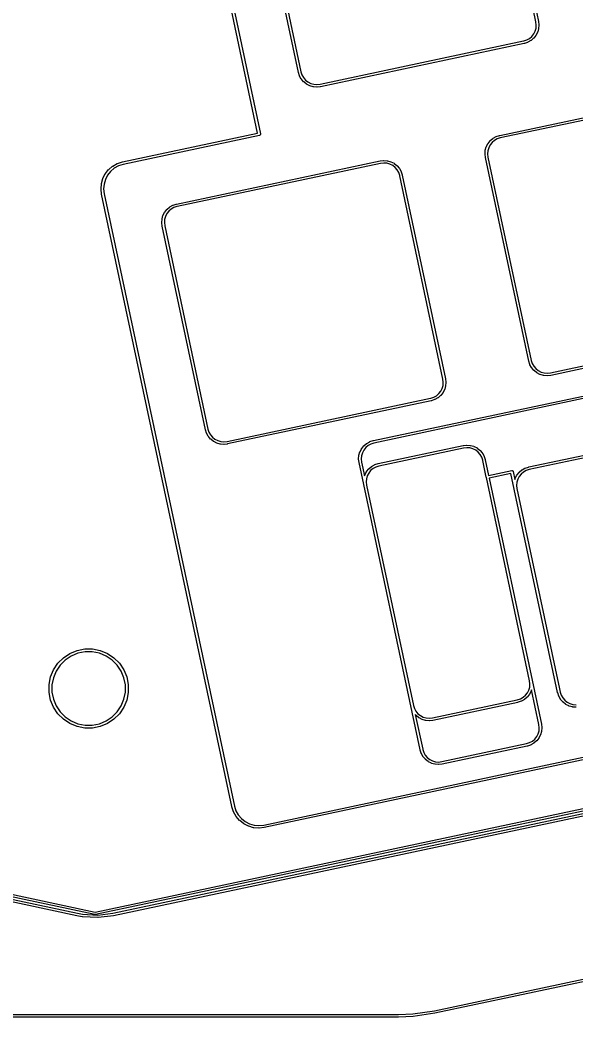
# Model space of a CAD drawing. Extents: x 18 to 369, y 6 to 139.
# Drawn here: x 189.1 to 221.2, y 5.6 to 63.1 of the extents above; entities that cross this region are included whole.
import ezdxf

# ---------------------------------------------------------------- set-up
doc = ezdxf.new("R2010")
doc.units = 0
doc.layers.add('BLACK', color=7, linetype='CONTINUOUS')

msp = doc.modelspace()

# ---------------------------------------------------------------- linework, layer by layer
at = {"layer": 'BLACK', "linetype": 'CONTINUOUS'}
for p, q in [((216.525, 74.8057), (219.021, 63.0607)), ((199.242, 74.2107), (202.99, 56.5781)), ((218.873, 63.0367), (216.379, 74.7706)), ((202.829, 56.6167), (199.11, 74.1097)), ((205.18, 60.1187), (202.684, 71.8637)), ((202.832, 71.8877), (205.326, 60.1536)), ((218.893, 62.8537), (218.873, 63.0367)), ((218.878, 62.6739), (218.893, 62.8537)), ((219.021, 63.0607), (219.021, 63.0571)), ((219.021, 63.0571), (219.021, 63.057)), ((219.021, 63.057), (219.043, 62.8631)), ((219.043, 62.8485), (219.027, 62.654)), ((219.043, 62.8631), (219.043, 62.8621)), ((219.043, 62.8621), (219.043, 62.8553)), ((219.043, 62.8553), (219.043, 62.8485)), ((218.496, 62.0815), (218.634, 62.1985)), ((218.634, 62.1985), (218.746, 62.3399)), ((218.746, 62.3399), (218.828, 62.5004)), ((218.868, 62.2525), (218.747, 62.0995)), ((218.828, 62.5004), (218.878, 62.6739)), ((218.872, 62.2582), (218.868, 62.2525)), ((218.876, 62.2639), (218.872, 62.2582)), ((218.965, 62.4384), (218.876, 62.2648)), ((218.876, 62.2648), (218.876, 62.2639)), ((218.968, 62.4447), (218.965, 62.4384)), ((218.97, 62.451), (218.968, 62.4447)), ((218.971, 62.452), (218.97, 62.451)), ((219.024, 62.6396), (218.971, 62.452)), ((219.026, 62.6463), (219.024, 62.6396)), ((219.027, 62.6529), (219.026, 62.6463)), ((219.027, 62.654), (219.027, 62.6529)), ((206.427, 59.4418), (218.161, 61.936)), ((218.196, 61.79), (206.451, 59.2936)), ((218.161, 61.936), (218.164, 61.9366)), ((218.164, 61.9366), (218.339, 61.9935)), ((218.199, 61.7908), (218.196, 61.7901)), ((218.196, 61.7901), (218.196, 61.79)), ((218.202, 61.7918), (218.199, 61.7908)), ((218.206, 61.7925), (218.202, 61.7918)), ((218.207, 61.7928), (218.206, 61.7925)), ((218.392, 61.8531), (218.207, 61.7928)), ((218.339, 61.9935), (218.496, 62.0815)), ((218.399, 61.8558), (218.392, 61.8531)), ((218.405, 61.8584), (218.399, 61.8558)), ((218.406, 61.8589), (218.405, 61.8584)), ((218.576, 61.9542), (218.406, 61.859)), ((218.406, 61.859), (218.406, 61.859)), ((218.406, 61.859), (218.406, 61.8589)), ((218.582, 61.9581), (218.576, 61.9542)), ((218.587, 61.9618), (218.582, 61.9581)), ((218.588, 61.9625), (218.587, 61.9618)), ((218.737, 62.089), (218.588, 61.9625)), ((218.588, 61.9625), (218.588, 61.9625)), ((218.588, 61.9625), (218.588, 61.9625)), ((218.741, 62.0939), (218.737, 62.089)), ((218.746, 62.0987), (218.741, 62.0939)), ((218.747, 62.0995), (218.746, 62.0987)), ((205.18, 60.1186), (205.18, 60.1187)), ((205.181, 60.1153), (205.18, 60.1186)), ((205.182, 60.1121), (205.181, 60.1153)), ((205.183, 60.1089), (205.182, 60.1121)), ((205.183, 60.1079), (205.183, 60.1089)), ((205.243, 59.9223), (205.183, 60.1079)), ((205.246, 59.9161), (205.243, 59.9223)), ((205.249, 59.9098), (205.246, 59.9161)), ((205.249, 59.9089), (205.249, 59.9098)), ((205.344, 59.7385), (205.249, 59.9089)), ((205.249, 59.9089), (205.249, 59.9089)), ((205.249, 59.9089), (205.249, 59.9089)), ((205.326, 60.1536), (205.327, 60.1507)), ((205.327, 60.1507), (205.384, 59.9757)), ((205.384, 59.9757), (205.472, 59.8181)), ((205.348, 59.733), (205.344, 59.7385)), ((205.352, 59.7273), (205.348, 59.733)), ((205.353, 59.7265), (205.352, 59.7273)), ((205.479, 59.5779), (205.353, 59.7265)), ((205.353, 59.7265), (205.353, 59.7265)), ((205.353, 59.7265), (205.353, 59.7265)), ((205.472, 59.8181), (205.589, 59.6807)), ((205.484, 59.5732), (205.479, 59.5779)), ((205.489, 59.5684), (205.484, 59.5732)), ((205.49, 59.5677), (205.489, 59.5684)), ((205.643, 59.4465), (205.49, 59.5677)), ((205.589, 59.6807), (205.73, 59.5686)), ((205.648, 59.4428), (205.643, 59.4465)), ((205.654, 59.4391), (205.648, 59.4428)), ((205.655, 59.4386), (205.654, 59.4391)), ((205.829, 59.3494), (205.655, 59.4386)), ((205.655, 59.4386), (205.655, 59.4386)), ((205.655, 59.4386), (205.655, 59.4386)), ((205.73, 59.5686), (205.891, 59.4861)), ((205.835, 59.3469), (205.829, 59.3494)), ((205.841, 59.3443), (205.835, 59.3469)), ((205.842, 59.344), (205.841, 59.3443)), ((206.03, 59.2902), (205.842, 59.344)), ((205.891, 59.4861), (206.064, 59.4364)), ((206.036, 59.289), (206.03, 59.2902)), ((206.043, 59.2876), (206.036, 59.289)), ((206.044, 59.2875), (206.043, 59.2876)), ((206.239, 59.2712), (206.044, 59.2875)), ((206.064, 59.4364), (206.244, 59.4213)), ((206.246, 59.2713), (206.239, 59.2712)), ((206.244, 59.4213), (206.427, 59.4418)), ((206.252, 59.2713), (206.246, 59.2713)), ((206.253, 59.2714), (206.252, 59.2713)), ((206.44, 59.2923), (206.253, 59.2714)), ((206.451, 59.2936), (206.44, 59.2923)), ((206.44, 59.2923), (206.44, 59.2923)), ((216.786, 56.4858), (228.528, 58.9815)), ((228.552, 58.8333), (216.818, 56.3392)), ((195.046, 54.9625), (202.829, 56.6167)), ((202.93, 56.4848), (195.081, 54.8165)), ((202.933, 56.4852), (202.93, 56.4848)), ((202.937, 56.4864), (202.933, 56.4852)), ((202.947, 56.4897), (202.937, 56.4864)), ((202.937, 56.4864), (202.937, 56.4864)), ((202.96, 56.4968), (202.947, 56.4897)), ((202.971, 56.5064), (202.96, 56.4968)), ((202.981, 56.5179), (202.971, 56.5064)), ((202.988, 56.531), (202.981, 56.5179)), ((202.992, 56.5452), (202.988, 56.531)), ((202.99, 56.5781), (202.991, 56.5746)), ((202.991, 56.5746), (202.992, 56.571)), ((202.992, 56.571), (202.992, 56.571)), ((202.992, 56.571), (202.993, 56.5599)), ((202.993, 56.5599), (202.992, 56.5452)), ((202.993, 56.5599), (202.993, 56.5599)), ((216.402, 56.321), (216.573, 56.4162)), ((216.573, 56.4162), (216.574, 56.4167)), ((216.573, 56.4162), (216.573, 56.4162)), ((216.573, 56.4162), (216.573, 56.4162)), ((216.574, 56.4167), (216.58, 56.4193)), ((216.58, 56.4193), (216.586, 56.422)), ((216.586, 56.422), (216.772, 56.4823)), ((216.772, 56.4823), (216.773, 56.4827)), ((216.773, 56.4827), (216.776, 56.4833)), ((216.776, 56.4833), (216.779, 56.4843)), ((216.779, 56.4843), (216.783, 56.485)), ((216.783, 56.4851), (216.786, 56.4858)), ((216.783, 56.485), (216.783, 56.4851)), ((216.786, 56.4858), (216.786, 56.4858)), ((216.786, 56.4858), (216.786, 56.4858)), ((215.954, 55.6355), (216.008, 55.8231)), ((216.008, 55.8241), (216.011, 55.8304)), ((216.008, 55.8231), (216.008, 55.8241)), ((216.008, 55.8231), (216.008, 55.8231)), ((216.008, 55.8231), (216.008, 55.8231)), ((216.011, 55.8304), (216.013, 55.8367)), ((216.013, 55.8367), (216.103, 56.0103)), ((216.103, 56.0113), (216.107, 56.0169)), ((216.103, 56.0103), (216.103, 56.0113)), ((216.103, 56.0103), (216.103, 56.0103)), ((216.103, 56.0103), (216.103, 56.0103)), ((216.107, 56.0169), (216.11, 56.0226)), ((216.11, 56.0226), (216.232, 56.1756)), ((216.233, 55.9352), (216.15, 55.7747)), ((216.232, 56.1764), (216.237, 56.1812)), ((216.232, 56.1756), (216.232, 56.1764)), ((216.345, 56.0766), (216.233, 55.9352)), ((216.237, 56.1812), (216.242, 56.1861)), ((216.242, 56.1861), (216.39, 56.3126)), ((216.482, 56.1936), (216.345, 56.0766)), ((216.39, 56.3126), (216.391, 56.3133)), ((216.39, 56.3126), (216.39, 56.3126)), ((216.39, 56.3126), (216.39, 56.3126)), ((216.391, 56.3133), (216.397, 56.3171)), ((216.397, 56.3171), (216.402, 56.321)), ((216.64, 56.2816), (216.482, 56.1936)), ((216.815, 56.3385), (216.64, 56.2816)), ((216.818, 56.3392), (216.815, 56.3385)), ((216.818, 56.3392), (216.818, 56.3392)), ((215.935, 55.4266), (215.951, 55.6211)), ((215.935, 55.4198), (215.935, 55.4266)), ((215.935, 55.4131), (215.935, 55.4198)), ((215.935, 55.412), (215.935, 55.4131)), ((215.957, 55.2181), (215.935, 55.412)), ((215.951, 55.6211), (215.952, 55.6222)), ((215.952, 55.6222), (215.953, 55.6288)), ((215.953, 55.6288), (215.954, 55.6355)), ((216.1, 55.6012), (216.085, 55.4214)), ((216.085, 55.4214), (216.106, 55.2384)), ((216.15, 55.7747), (216.1, 55.6012)), ((216.106, 55.2384), (218.6, 43.5045)), ((194.249, 54.5217), (194.472, 54.7115)), ((194.472, 54.7115), (194.473, 54.7121)), ((194.472, 54.7115), (194.472, 54.7115)), ((194.472, 54.7115), (194.472, 54.7115)), ((194.473, 54.7121), (194.479, 54.7159)), ((194.479, 54.7159), (194.484, 54.7198)), ((194.484, 54.7198), (194.74, 54.8626)), ((194.807, 54.7281), (194.564, 54.5925)), ((194.74, 54.8626), (194.741, 54.8632)), ((194.741, 54.8632), (194.747, 54.8658)), ((194.747, 54.8658), (194.753, 54.8685)), ((194.753, 54.8685), (195.032, 54.959)), ((195.074, 54.8151), (194.807, 54.7281)), ((195.032, 54.959), (195.033, 54.9593)), ((195.033, 54.9593), (195.036, 54.9599)), ((195.036, 54.9599), (195.039, 54.961)), ((195.039, 54.961), (195.046, 54.9624)), ((195.046, 54.9624), (195.046, 54.9625)), ((195.081, 54.8165), (195.074, 54.8151)), ((198.149, 52.5244), (209.894, 55.0208)), ((209.918, 54.8726), (198.184, 52.3785)), ((209.894, 55.0208), (209.9, 55.0216)), ((209.9, 55.0216), (210.092, 55.043)), ((210.101, 54.8931), (209.918, 54.8726)), ((210.092, 55.043), (210.093, 55.0431)), ((210.093, 55.0431), (210.099, 55.0431)), ((210.099, 55.0431), (210.106, 55.0432)), ((210.281, 54.878), (210.101, 54.8931)), ((210.106, 55.0432), (210.301, 55.0269)), ((210.454, 54.8283), (210.281, 54.878)), ((210.301, 55.0269), (210.302, 55.0268)), ((210.302, 55.0268), (210.308, 55.0254)), ((210.308, 55.0254), (210.315, 55.0242)), ((210.315, 55.0242), (210.503, 54.9704)), ((210.615, 54.7458), (210.454, 54.8283)), ((210.503, 54.9704), (210.503, 54.9704)), ((210.503, 54.9704), (210.504, 54.9701)), ((210.504, 54.9701), (210.51, 54.9675)), ((210.51, 54.9675), (210.516, 54.965)), ((210.516, 54.965), (210.69, 54.8758)), ((210.756, 54.6337), (210.615, 54.7458)), ((210.69, 54.8758), (210.69, 54.8758)), ((210.69, 54.8758), (210.69, 54.8758)), ((210.69, 54.8758), (210.691, 54.8753)), ((210.691, 54.8753), (210.696, 54.8716)), ((210.696, 54.8716), (210.702, 54.8679)), ((210.702, 54.8679), (210.855, 54.7467)), ((210.855, 54.7467), (210.855, 54.7467)), ((210.855, 54.7467), (210.855, 54.7467)), ((210.855, 54.7467), (210.856, 54.746)), ((210.856, 54.746), (210.861, 54.7412)), ((210.861, 54.7412), (210.866, 54.7365)), ((210.866, 54.7365), (210.992, 54.5879)), ((215.957, 55.218), (215.957, 55.2181)), ((215.958, 55.2144), (215.957, 55.218)), ((218.454, 43.4695), (215.958, 55.2144)), ((193.915, 54.0091), (194.049, 54.2695)), ((194.049, 54.2695), (194.05, 54.2704)), ((194.05, 54.2704), (194.054, 54.2761)), ((194.179, 54.1944), (194.052, 53.9471)), ((194.054, 54.2761), (194.057, 54.2818)), ((194.057, 54.2818), (194.239, 54.5112)), ((194.352, 54.4123), (194.179, 54.1944)), ((194.239, 54.5112), (194.24, 54.512)), ((194.24, 54.512), (194.245, 54.5169)), ((194.245, 54.5169), (194.249, 54.5217)), ((194.564, 54.5925), (194.352, 54.4123)), ((210.873, 54.4963), (210.756, 54.6337)), ((210.961, 54.3387), (210.873, 54.4963)), ((211.018, 54.1637), (210.961, 54.3387)), ((210.992, 54.5879), (210.992, 54.5879)), ((210.992, 54.5879), (210.992, 54.5879)), ((210.992, 54.5879), (210.993, 54.5871)), ((210.993, 54.5871), (210.997, 54.5815)), ((210.997, 54.5815), (211, 54.5759)), ((211, 54.5759), (211.096, 54.4055)), ((211.019, 54.1606), (211.018, 54.1637)), ((213.513, 42.4267), (211.019, 54.1606)), ((211.096, 54.4055), (211.096, 54.4055)), ((211.096, 54.4055), (211.096, 54.4055)), ((211.096, 54.4055), (211.096, 54.4046)), ((211.096, 54.4046), (211.099, 54.3983)), ((211.099, 54.3983), (211.102, 54.3921)), ((211.102, 54.3921), (211.162, 54.2065)), ((211.162, 54.2065), (211.162, 54.2055)), ((211.162, 54.2055), (211.163, 54.2023)), ((211.163, 54.2023), (211.164, 54.1991)), ((211.164, 54.1991), (211.165, 54.1958)), ((211.165, 54.1958), (211.165, 54.1957)), ((211.165, 54.1957), (213.661, 42.4507)), ((193.802, 53.408), (193.827, 53.6997)), ((193.827, 53.7007), (193.828, 53.7074)), ((193.827, 53.6997), (193.827, 53.7007)), ((193.828, 53.7074), (193.829, 53.7141)), ((193.829, 53.7141), (193.91, 53.9955)), ((193.91, 53.9965), (193.913, 54.0028)), ((193.91, 53.9955), (193.91, 53.9965)), ((193.913, 54.0028), (193.915, 54.0091)), ((193.976, 53.6798), (193.952, 53.4027)), ((194.052, 53.9471), (193.976, 53.6798)), ((193.802, 53.4011), (193.802, 53.408)), ((193.802, 53.3944), (193.802, 53.4011)), ((193.802, 53.3933), (193.802, 53.3944)), ((193.835, 53.1024), (193.802, 53.3933)), ((193.835, 53.1023), (193.835, 53.1024)), ((193.836, 53.0988), (193.835, 53.1023)), ((201.346, 17.7636), (193.836, 53.0988)), ((193.952, 53.4027), (193.984, 53.1228)), ((193.984, 53.1228), (201.492, 17.7986)), ((197.608, 52.2254), (197.757, 52.3519)), ((197.757, 52.3519), (197.758, 52.3526)), ((197.757, 52.3519), (197.757, 52.3519)), ((197.757, 52.3519), (197.757, 52.3519)), ((197.758, 52.3526), (197.763, 52.3563)), ((197.763, 52.3563), (197.769, 52.3602)), ((197.769, 52.3602), (197.939, 52.4554)), ((197.939, 52.4554), (197.94, 52.456)), ((197.94, 52.456), (197.946, 52.4586)), ((197.946, 52.4586), (197.953, 52.4613)), ((197.953, 52.4613), (198.138, 52.5216)), ((198.181, 52.3778), (198.006, 52.3209)), ((198.138, 52.5216), (198.139, 52.5219)), ((198.139, 52.5219), (198.142, 52.5226)), ((198.142, 52.5226), (198.145, 52.5236)), ((198.145, 52.5236), (198.149, 52.5243)), ((198.149, 52.5243), (198.149, 52.5244)), ((198.184, 52.3785), (198.181, 52.3778)), ((198.184, 52.3785), (198.184, 52.3785)), ((197.32, 51.6748), (197.374, 51.8624)), ((197.374, 51.8624), (197.375, 51.8634)), ((197.374, 51.8624), (197.374, 51.8624)), ((197.374, 51.8624), (197.374, 51.8624)), ((197.375, 51.8634), (197.377, 51.8697)), ((197.377, 51.8697), (197.38, 51.876)), ((197.38, 51.876), (197.469, 52.0496)), ((197.516, 51.814), (197.467, 51.6405)), ((197.469, 52.0505), (197.473, 52.0562)), ((197.469, 52.0496), (197.469, 52.0505)), ((197.469, 52.0496), (197.469, 52.0496)), ((197.469, 52.0496), (197.469, 52.0496)), ((197.473, 52.0562), (197.477, 52.0619)), ((197.477, 52.0619), (197.598, 52.2149)), ((197.599, 51.9745), (197.516, 51.814)), ((197.598, 52.2149), (197.599, 52.2157)), ((197.599, 52.2157), (197.603, 52.2205)), ((197.711, 52.1159), (197.599, 51.9745)), ((197.603, 52.2205), (197.608, 52.2254)), ((197.848, 52.2329), (197.711, 52.1159)), ((198.006, 52.3209), (197.848, 52.2329)), ((197.301, 51.4659), (197.318, 51.6604)), ((197.302, 51.4591), (197.301, 51.4659)), ((197.302, 51.4523), (197.302, 51.4591)), ((197.302, 51.4513), (197.302, 51.4523)), ((197.323, 51.2573), (197.302, 51.4513)), ((197.318, 51.6615), (197.319, 51.6681)), ((197.318, 51.6604), (197.318, 51.6615)), ((197.319, 51.6681), (197.32, 51.6748)), ((197.324, 51.2537), (197.323, 51.2573)), ((197.323, 51.2573), (197.323, 51.2573)), ((199.82, 39.5087), (197.324, 51.2537)), ((197.467, 51.6405), (197.452, 51.4607)), ((197.452, 51.4607), (197.472, 51.2777)), ((197.472, 51.2777), (199.966, 39.5436)), ((209.502, 38.8846), (237.751, 44.889)), ((219.701, 42.7925), (231.435, 45.2867)), ((231.47, 45.1408), (219.725, 42.6443)), ((237.775, 44.7408), (209.534, 38.7379)), ((218.454, 43.4693), (218.454, 43.4695)), ((218.455, 43.466), (218.454, 43.4693)), ((218.456, 43.4629), (218.455, 43.466)), ((218.456, 43.4596), (218.456, 43.4629)), ((218.457, 43.4586), (218.456, 43.4596)), ((218.517, 43.273), (218.457, 43.4586)), ((218.52, 43.2668), (218.517, 43.273)), ((218.522, 43.2605), (218.52, 43.2668)), ((218.523, 43.2596), (218.522, 43.2605)), ((218.618, 43.0893), (218.523, 43.2596)), ((218.523, 43.2596), (218.523, 43.2596)), ((218.523, 43.2596), (218.523, 43.2596)), ((218.6, 43.5045), (218.601, 43.5014)), ((218.601, 43.5014), (218.657, 43.3264)), ((218.657, 43.3264), (218.745, 43.1689)), ((218.745, 43.1689), (218.862, 43.0314)), ((218.622, 43.0837), (218.618, 43.0893)), ((218.626, 43.078), (218.622, 43.0837)), ((218.626, 43.0772), (218.626, 43.078)), ((218.753, 42.9286), (218.626, 43.0772)), ((218.626, 43.0772), (218.626, 43.0772)), ((218.626, 43.0772), (218.626, 43.0772)), ((218.758, 42.9239), (218.753, 42.9286)), ((218.763, 42.9191), (218.758, 42.9239)), ((218.763, 42.9184), (218.763, 42.9191)), ((218.916, 42.7972), (218.763, 42.9184)), ((218.763, 42.9184), (218.763, 42.9184)), ((218.763, 42.9184), (218.763, 42.9184)), ((218.862, 43.0314), (219.004, 42.9193)), ((218.922, 42.7935), (218.916, 42.7972)), ((218.928, 42.7898), (218.922, 42.7935)), ((218.929, 42.7893), (218.928, 42.7898)), ((219.102, 42.7001), (218.929, 42.7893)), ((218.929, 42.7893), (218.929, 42.7893)), ((218.929, 42.7893), (218.929, 42.7893)), ((219.004, 42.9193), (219.164, 42.8368)), ((219.109, 42.6976), (219.102, 42.7001)), ((219.115, 42.695), (219.109, 42.6976)), ((219.116, 42.6947), (219.115, 42.695)), ((219.304, 42.6409), (219.116, 42.6947)), ((219.164, 42.8368), (219.338, 42.7871)), ((219.31, 42.6397), (219.304, 42.6409)), ((219.317, 42.6383), (219.31, 42.6397)), ((219.318, 42.6382), (219.317, 42.6383)), ((219.512, 42.6219), (219.318, 42.6382)), ((219.338, 42.7871), (219.518, 42.772)), ((219.519, 42.622), (219.512, 42.6219)), ((219.518, 42.772), (219.701, 42.7925)), ((219.526, 42.622), (219.519, 42.622)), ((219.527, 42.6221), (219.526, 42.622)), ((219.721, 42.6439), (219.527, 42.6221)), ((219.527, 42.6221), (219.527, 42.6221)), ((219.725, 42.6443), (219.721, 42.6439)), ((219.721, 42.6439), (219.721, 42.6439)), ((213.468, 41.8904), (213.518, 42.0639)), ((213.533, 42.2437), (213.513, 42.4267)), ((213.518, 42.0639), (213.533, 42.2437)), ((213.664, 42.0296), (213.611, 41.842)), ((213.661, 42.4507), (213.662, 42.445)), ((213.662, 42.445), (213.683, 42.2531)), ((213.666, 42.0363), (213.664, 42.0296)), ((213.667, 42.0429), (213.666, 42.0363)), ((213.683, 42.2385), (213.667, 42.044)), ((213.667, 42.044), (213.667, 42.0429)), ((213.683, 42.2531), (213.683, 42.2521)), ((213.683, 42.2521), (213.683, 42.2453)), ((213.683, 42.2453), (213.683, 42.2385)), ((212.979, 41.3835), (213.136, 41.4715)), ((213.136, 41.4715), (213.274, 41.5885)), ((213.377, 41.479), (213.228, 41.3525)), ((213.274, 41.5885), (213.386, 41.7299)), ((213.381, 41.4839), (213.377, 41.479)), ((213.386, 41.4887), (213.381, 41.4839)), ((213.386, 41.7299), (213.468, 41.8904)), ((213.387, 41.4895), (213.386, 41.4887)), ((213.508, 41.6425), (213.387, 41.4895)), ((213.387, 41.4895), (213.387, 41.4895)), ((213.387, 41.4895), (213.387, 41.4895)), ((213.512, 41.6482), (213.508, 41.6425)), ((213.516, 41.6539), (213.512, 41.6482)), ((213.605, 41.8284), (213.516, 41.6548)), ((213.516, 41.6548), (213.516, 41.6548)), ((213.516, 41.6548), (213.516, 41.6548)), ((213.516, 41.6548), (213.516, 41.6539)), ((213.608, 41.8347), (213.605, 41.8284)), ((213.61, 41.841), (213.608, 41.8347)), ((213.611, 41.842), (213.61, 41.841)), ((201.067, 38.8318), (212.801, 41.326)), ((212.836, 41.18), (201.091, 38.6836)), ((212.801, 41.326), (212.804, 41.3266)), ((212.804, 41.3266), (212.979, 41.3835)), ((212.839, 41.1808), (212.836, 41.1801)), ((212.836, 41.1801), (212.836, 41.18)), ((212.842, 41.1818), (212.839, 41.1808)), ((212.846, 41.1825), (212.842, 41.1818)), ((212.847, 41.1828), (212.846, 41.1825)), ((213.032, 41.2431), (212.847, 41.1828)), ((213.039, 41.2458), (213.032, 41.2431)), ((213.045, 41.2484), (213.039, 41.2458)), ((213.046, 41.2489), (213.045, 41.2484)), ((213.216, 41.3442), (213.046, 41.249)), ((213.046, 41.249), (213.046, 41.2489)), ((213.046, 41.2489), (213.046, 41.2489)), ((213.222, 41.348), (213.216, 41.3442)), ((213.227, 41.3518), (213.222, 41.348)), ((213.228, 41.3525), (213.227, 41.3518)), ((213.228, 41.3525), (213.228, 41.3525)), ((213.228, 41.3525), (213.228, 41.3525)), ((218.454, 37.3572), (230.195, 39.853)), ((230.219, 39.7047), (218.485, 37.2106)), ((199.82, 39.5086), (199.82, 39.5087)), ((199.821, 39.5053), (199.82, 39.5086)), ((199.822, 39.5021), (199.821, 39.5053)), ((199.823, 39.4989), (199.822, 39.5021)), ((199.823, 39.4979), (199.823, 39.4989)), ((199.883, 39.3123), (199.823, 39.4979)), ((199.886, 39.3061), (199.883, 39.3123)), ((199.889, 39.2998), (199.886, 39.3061)), ((199.889, 39.2989), (199.889, 39.2998)), ((199.984, 39.1285), (199.889, 39.2989)), ((199.889, 39.2989), (199.889, 39.2989)), ((199.889, 39.2989), (199.889, 39.2989)), ((199.966, 39.5436), (199.967, 39.5407)), ((199.967, 39.5407), (200.024, 39.3657)), ((199.988, 39.123), (199.984, 39.1285)), ((199.992, 39.1173), (199.988, 39.123)), ((199.993, 39.1165), (199.992, 39.1173)), ((200.119, 38.9679), (199.993, 39.1165)), ((199.993, 39.1165), (199.993, 39.1165)), ((199.993, 39.1165), (199.993, 39.1165)), ((200.024, 39.3657), (200.112, 39.2081)), ((200.112, 39.2081), (200.229, 39.0707)), ((200.124, 38.9632), (200.119, 38.9679)), ((200.129, 38.9584), (200.124, 38.9632)), ((200.13, 38.9577), (200.129, 38.9584)), ((200.283, 38.8365), (200.13, 38.9577)), ((200.13, 38.9577), (200.13, 38.9577)), ((200.13, 38.9577), (200.13, 38.9577)), ((200.229, 39.0707), (200.37, 38.9586)), ((200.288, 38.8328), (200.283, 38.8365)), ((200.294, 38.8291), (200.288, 38.8328)), ((200.295, 38.8286), (200.294, 38.8291)), ((200.469, 38.7394), (200.295, 38.8286)), ((200.295, 38.8286), (200.295, 38.8286)), ((200.295, 38.8286), (200.295, 38.8286)), ((200.37, 38.9586), (200.531, 38.8761)), ((200.475, 38.7369), (200.469, 38.7394)), ((200.481, 38.7343), (200.475, 38.7369)), ((200.482, 38.734), (200.481, 38.7343)), ((200.67, 38.6802), (200.482, 38.734)), ((200.531, 38.8761), (200.704, 38.8264)), ((200.677, 38.6789), (200.67, 38.6802)), ((200.683, 38.6776), (200.677, 38.6789)), ((200.684, 38.6775), (200.683, 38.6776)), ((200.879, 38.6612), (200.684, 38.6775)), ((200.704, 38.8264), (200.884, 38.8113)), ((200.886, 38.6613), (200.879, 38.6612)), ((200.884, 38.8113), (201.067, 38.8318)), ((200.892, 38.6613), (200.886, 38.6613)), ((200.893, 38.6614), (200.892, 38.6613)), ((201.081, 38.6825), (200.893, 38.6614)), ((200.893, 38.6614), (200.893, 38.6614)), ((201.091, 38.6836), (201.081, 38.6825)), ((208.827, 38.4214), (208.948, 38.5743)), ((208.948, 38.5743), (208.949, 38.5752)), ((208.949, 38.5752), (208.953, 38.58)), ((208.953, 38.58), (208.958, 38.5849)), ((208.958, 38.5849), (209.107, 38.7114)), ((209.198, 38.5924), (209.061, 38.4754)), ((209.107, 38.7114), (209.108, 38.712)), ((209.107, 38.7114), (209.107, 38.7114)), ((209.107, 38.7114), (209.107, 38.7114)), ((209.108, 38.712), (209.113, 38.7158)), ((209.113, 38.7158), (209.119, 38.7197)), ((209.119, 38.7197), (209.289, 38.8149)), ((209.356, 38.6804), (209.198, 38.5924)), ((209.289, 38.8149), (209.29, 38.8154)), ((209.29, 38.8154), (209.296, 38.8181)), ((209.296, 38.8181), (209.303, 38.8208)), ((209.303, 38.8208), (209.488, 38.8811)), ((209.531, 38.7373), (209.356, 38.6804)), ((209.488, 38.8811), (209.489, 38.8814)), ((209.489, 38.8814), (209.492, 38.8821)), ((209.492, 38.8821), (209.495, 38.8831)), ((209.495, 38.8831), (209.499, 38.8838)), ((209.499, 38.8838), (209.502, 38.8845)), ((209.499, 38.8838), (209.499, 38.8838)), ((209.502, 38.8845), (209.502, 38.8846)), ((209.502, 38.8846), (209.502, 38.8846)), ((209.534, 38.7379), (209.531, 38.7373)), ((209.534, 38.7379), (209.534, 38.7379)), ((209.781, 37.5585), (214.679, 38.5995)), ((214.679, 38.5995), (214.69, 38.6008)), ((214.69, 38.6008), (214.876, 38.6217)), ((214.69, 38.6008), (214.69, 38.6008)), ((214.876, 38.6217), (214.877, 38.6218)), ((214.877, 38.6218), (214.884, 38.6218)), ((214.884, 38.6218), (214.891, 38.6219)), ((214.891, 38.6219), (215.085, 38.6056)), ((215.085, 38.6056), (215.085, 38.6056)), ((215.085, 38.6056), (215.086, 38.6055)), ((215.086, 38.6055), (215.093, 38.6042)), ((215.093, 38.6042), (215.1, 38.6029)), ((215.1, 38.6029), (215.287, 38.5491)), ((215.287, 38.5491), (215.288, 38.5488)), ((215.288, 38.5488), (215.295, 38.5462)), ((215.295, 38.5462), (215.301, 38.5437)), ((215.301, 38.5437), (215.475, 38.4545)), ((208.651, 37.8254), (208.668, 38.0199)), ((208.668, 38.0209), (208.669, 38.0276)), ((208.668, 38.0199), (208.668, 38.0209)), ((208.669, 38.0276), (208.67, 38.0343)), ((208.67, 38.0343), (208.724, 38.2219)), ((208.724, 38.2229), (208.727, 38.2292)), ((208.724, 38.2219), (208.724, 38.2229)), ((208.724, 38.2219), (208.724, 38.2219)), ((208.724, 38.2219), (208.724, 38.2219)), ((208.727, 38.2292), (208.73, 38.2355)), ((208.73, 38.2355), (208.819, 38.4091)), ((208.817, 38), (208.802, 37.8202)), ((208.866, 38.1735), (208.817, 38)), ((208.819, 38.41), (208.823, 38.4157)), ((208.819, 38.4091), (208.819, 38.41)), ((208.819, 38.4091), (208.819, 38.4091)), ((208.819, 38.4091), (208.819, 38.4091)), ((208.823, 38.4157), (208.827, 38.4214)), ((208.949, 38.334), (208.866, 38.1735)), ((209.061, 38.4754), (208.949, 38.334)), ((214.703, 38.4513), (209.816, 37.4125)), ((214.886, 38.4718), (214.703, 38.4513)), ((215.065, 38.4567), (214.886, 38.4718)), ((215.239, 38.407), (215.065, 38.4567)), ((215.399, 38.3245), (215.239, 38.407)), ((215.541, 38.2124), (215.399, 38.3245)), ((215.475, 38.4545), (215.475, 38.4545)), ((215.475, 38.4545), (215.475, 38.4545)), ((215.475, 38.4545), (215.475, 38.454)), ((215.475, 38.454), (215.481, 38.4503)), ((215.481, 38.4503), (215.487, 38.4466)), ((215.487, 38.4466), (215.64, 38.3254)), ((215.658, 38.075), (215.541, 38.2124)), ((215.64, 38.3254), (215.64, 38.3254)), ((215.64, 38.3254), (215.64, 38.3254)), ((215.64, 38.3254), (215.641, 38.3247)), ((215.641, 38.3247), (215.645, 38.3199)), ((215.645, 38.3199), (215.65, 38.3152)), ((215.65, 38.3152), (215.777, 38.1666)), ((215.746, 37.9174), (215.658, 38.075)), ((215.777, 38.1666), (215.777, 38.1666)), ((215.777, 38.1666), (215.777, 38.1666)), ((215.777, 38.1666), (215.777, 38.1658)), ((215.777, 38.1658), (215.781, 38.1602)), ((215.781, 38.1602), (215.785, 38.1546)), ((215.785, 38.1546), (215.88, 37.9842)), ((215.88, 37.9842), (215.88, 37.9842)), ((215.88, 37.9842), (215.88, 37.9842)), ((215.88, 37.9842), (215.881, 37.9833)), ((215.881, 37.9833), (215.883, 37.977)), ((215.883, 37.977), (215.886, 37.9708)), ((215.886, 37.9708), (215.947, 37.7852)), ((208.652, 37.8186), (208.651, 37.8254)), ((208.652, 37.8118), (208.652, 37.8186)), ((208.652, 37.8108), (208.652, 37.8118)), ((208.673, 37.6168), (208.652, 37.8108)), ((208.673, 37.6167), (208.673, 37.6168)), ((208.674, 37.6132), (208.673, 37.6167)), ((212.197, 21.0362), (208.674, 37.6132)), ((208.802, 37.8202), (208.822, 37.6373)), ((208.822, 37.6373), (208.991, 36.8436)), ((209.389, 37.3866), (209.395, 37.3904)), ((209.395, 37.3904), (209.4, 37.3943)), ((209.4, 37.3943), (209.571, 37.4895)), ((209.571, 37.4895), (209.572, 37.49)), ((209.572, 37.49), (209.578, 37.4927)), ((209.578, 37.4927), (209.584, 37.4954)), ((209.584, 37.4954), (209.77, 37.5557)), ((209.813, 37.4119), (209.638, 37.355)), ((209.77, 37.5557), (209.771, 37.556)), ((209.771, 37.556), (209.774, 37.5567)), ((209.774, 37.5567), (209.777, 37.5577)), ((209.777, 37.5577), (209.781, 37.5584)), ((209.781, 37.5584), (209.781, 37.5585)), ((209.816, 37.4125), (209.813, 37.4119)), ((209.816, 37.4125), (209.816, 37.4125)), ((215.803, 37.7424), (215.746, 37.9174)), ((215.803, 37.7393), (215.803, 37.7424)), ((216.01, 36.765), (215.803, 37.7393)), ((215.947, 37.7852), (215.947, 37.7842)), ((215.947, 37.7842), (215.947, 37.781)), ((215.947, 37.781), (215.948, 37.7778)), ((215.948, 37.7778), (215.949, 37.7745)), ((215.949, 37.7745), (215.949, 37.7744)), ((215.949, 37.7744), (216.142, 36.866)), ((208.991, 36.8436), (209.006, 36.8965)), ((209.006, 36.8975), (209.009, 36.9038)), ((209.006, 36.8965), (209.006, 36.8975)), ((209.006, 36.8965), (209.006, 36.8965)), ((209.006, 36.8965), (209.006, 36.8965)), ((209.009, 36.9038), (209.011, 36.9101)), ((209.011, 36.9101), (209.101, 37.0837)), ((209.148, 36.8481), (209.098, 36.6746)), ((209.101, 37.0846), (209.105, 37.0903)), ((209.101, 37.0837), (209.101, 37.0846)), ((209.101, 37.0837), (209.101, 37.0837)), ((209.101, 37.0837), (209.101, 37.0837)), ((209.105, 37.0903), (209.108, 37.096)), ((209.108, 37.096), (209.23, 37.2489)), ((209.231, 37.0086), (209.148, 36.8481)), ((209.23, 37.2498), (209.235, 37.2546)), ((209.23, 37.2489), (209.23, 37.2498)), ((209.343, 37.15), (209.231, 37.0086)), ((209.235, 37.2546), (209.24, 37.2595)), ((209.24, 37.2595), (209.388, 37.386)), ((209.48, 37.267), (209.343, 37.15)), ((209.388, 37.386), (209.389, 37.3866)), ((209.388, 37.386), (209.388, 37.386)), ((209.388, 37.386), (209.388, 37.386)), ((209.638, 37.355), (209.48, 37.267)), ((216.142, 36.866), (217.472, 37.1486)), ((217.433, 36.987), (216.174, 36.7192)), ((217.625, 36.0859), (217.433, 36.987)), ((217.472, 37.1486), (217.475, 37.1497)), ((217.475, 37.1497), (217.479, 37.1501)), ((217.479, 37.1501), (217.49, 37.1514)), ((217.479, 37.1501), (217.479, 37.1501)), ((217.49, 37.1514), (217.49, 37.1514)), ((217.49, 37.1514), (217.505, 37.1501)), ((217.505, 37.1501), (217.519, 37.146)), ((217.519, 37.146), (217.522, 37.1446)), ((217.522, 37.1446), (217.532, 37.1392)), ((217.532, 37.1392), (217.532, 37.1392)), ((217.532, 37.1392), (217.532, 37.1392)), ((217.532, 37.1392), (217.544, 37.13)), ((217.544, 37.13), (217.553, 37.1187)), ((217.553, 37.1187), (217.56, 37.1057)), ((217.56, 37.1057), (217.561, 37.1029)), ((217.561, 37.1029), (217.565, 37.0917)), ((217.565, 37.0917), (217.565, 37.088)), ((217.565, 37.088), (217.66, 36.6416)), ((217.681, 36.7082), (217.77, 36.8817)), ((217.77, 36.8827), (217.774, 36.8883)), ((217.77, 36.8818), (217.77, 36.8827)), ((217.77, 36.8817), (217.77, 36.8818)), ((217.77, 36.8817), (217.77, 36.8817)), ((217.774, 36.8883), (217.778, 36.8941)), ((217.778, 36.8941), (217.899, 37.047)), ((217.899, 37.047), (217.9, 37.0478)), ((217.899, 37.047), (217.899, 37.047)), ((217.899, 37.047), (217.899, 37.047)), ((217.9, 37.0478), (217.905, 37.0526)), ((218.012, 36.9481), (217.9, 36.8066)), ((217.905, 37.0526), (217.909, 37.0575)), ((217.909, 37.0575), (218.058, 37.184)), ((218.15, 37.065), (218.012, 36.9481)), ((218.058, 37.184), (218.059, 37.1847)), ((218.058, 37.184), (218.058, 37.184)), ((218.058, 37.184), (218.058, 37.184)), ((218.059, 37.1847), (218.064, 37.1885)), ((218.064, 37.1885), (218.07, 37.1924)), ((218.07, 37.1924), (218.24, 37.2876)), ((218.307, 37.1531), (218.15, 37.065)), ((218.24, 37.2876), (218.241, 37.2881)), ((218.24, 37.2876), (218.24, 37.2876)), ((218.24, 37.2876), (218.24, 37.2876)), ((218.241, 37.2881), (218.247, 37.2907)), ((218.247, 37.2907), (218.254, 37.2935)), ((218.254, 37.2935), (218.439, 37.3538)), ((218.482, 37.2099), (218.307, 37.1531)), ((218.439, 37.3538), (218.44, 37.3541)), ((218.44, 37.3541), (218.444, 37.3547)), ((218.444, 37.3547), (218.447, 37.3557)), ((218.447, 37.3557), (218.45, 37.3565)), ((218.45, 37.3565), (218.453, 37.3572)), ((218.45, 37.3565), (218.45, 37.3565)), ((218.453, 37.3572), (218.453, 37.3572)), ((218.453, 37.3572), (218.454, 37.3572)), ((218.485, 37.2106), (218.482, 37.2099)), ((218.485, 37.2106), (218.485, 37.2106)), ((209.098, 36.6746), (209.083, 36.4948)), ((209.083, 36.4948), (209.104, 36.3119)), ((209.104, 36.3119), (211.806, 23.5996)), ((216.011, 36.7613), (216.01, 36.765)), ((216.012, 36.7578), (216.011, 36.7613)), ((218.505, 25.0272), (216.012, 36.7578)), ((216.174, 36.7192), (218.654, 25.0513)), ((217.66, 36.6416), (217.675, 36.6946)), ((217.675, 36.6946), (217.676, 36.6956)), ((217.676, 36.6956), (217.678, 36.7018)), ((217.678, 36.7018), (217.681, 36.7082)), ((217.768, 36.4727), (217.753, 36.2929)), ((217.753, 36.2929), (217.773, 36.1098)), ((217.818, 36.6461), (217.768, 36.4727)), ((217.9, 36.8066), (217.818, 36.6461)), ((220.121, 24.3409), (217.625, 36.0859)), ((217.625, 36.0859), (217.625, 36.0859)), ((217.773, 36.1098), (220.23, 24.5509)), ((193.464, 11.6855), (288.175, 31.8171)), ((288.202, 31.6693), (193.482, 11.536)), ((203.186, 16.7015), (253.499, 27.3959)), ((253.46, 27.2343), (203.21, 16.5533)), ((123.799, 26.4933), (193.464, 11.6855)), ((191.633, 26.3527), (192.007, 26.6027)), ((192.007, 26.6027), (192.423, 26.7748)), ((192.472, 26.6121), (192.087, 26.4527)), ((192.423, 26.7748), (192.864, 26.8626)), ((192.881, 26.6934), (192.472, 26.6121)), ((192.864, 26.8626), (193.314, 26.8626)), ((193.297, 26.6934), (192.881, 26.6934)), ((193.706, 26.6121), (193.297, 26.6934)), ((193.314, 26.8626), (193.755, 26.7748)), ((194.091, 26.4527), (193.706, 26.6121)), ((193.755, 26.7748), (194.171, 26.6027)), ((194.171, 26.6027), (194.545, 26.3527)), ((193.445, 11.536), (123.648, 26.372)), ((191.065, 25.6605), (191.315, 26.0346)), ((191.446, 25.9267), (191.215, 25.5804)), ((191.315, 26.0346), (191.633, 26.3527)), ((191.741, 26.2213), (191.446, 25.9267)), ((192.087, 26.4527), (191.741, 26.2213)), ((194.437, 26.2213), (194.091, 26.4527)), ((194.732, 25.9267), (194.437, 26.2213)), ((194.545, 26.3527), (194.863, 26.0346)), ((194.963, 25.5804), (194.732, 25.9267)), ((194.863, 26.0346), (195.113, 25.6605)), ((190.893, 25.2449), (191.065, 25.6605)), ((191.215, 25.5804), (191.055, 25.1955)), ((195.122, 25.1955), (194.963, 25.5804)), ((195.113, 25.6605), (195.285, 25.2449)), ((190.805, 24.8036), (190.893, 25.2449)), ((190.805, 24.3537), (190.805, 24.8036)), ((191.055, 25.1955), (190.974, 24.7869)), ((190.974, 24.7869), (190.974, 24.3704)), ((195.204, 24.7869), (195.122, 25.1955)), ((195.204, 24.3704), (195.204, 24.7869)), ((195.285, 25.2449), (195.373, 24.8036)), ((195.373, 24.8036), (195.373, 24.3537)), ((218.526, 24.8442), (218.505, 25.0272)), ((218.511, 24.6644), (218.526, 24.8442)), ((218.654, 25.0513), (218.654, 25.0512)), ((218.654, 25.0512), (219.191, 22.5227)), ((190.893, 23.9124), (190.805, 24.3537)), ((190.974, 24.3704), (191.055, 23.9618)), ((195.122, 23.9618), (195.204, 24.3704)), ((195.373, 24.3537), (195.285, 23.9124)), ((218.129, 24.0721), (218.266, 24.189)), ((218.266, 24.189), (218.379, 24.3304)), ((218.379, 24.3304), (218.461, 24.491)), ((218.501, 24.243), (218.379, 24.0901)), ((218.461, 24.491), (218.511, 24.6644)), ((218.504, 24.2488), (218.501, 24.243)), ((218.508, 24.2544), (218.504, 24.2488)), ((218.509, 24.2553), (218.508, 24.2544)), ((218.598, 24.4289), (218.509, 24.2554)), ((218.509, 24.2554), (218.509, 24.2553)), ((218.509, 24.2553), (218.509, 24.2553)), ((218.6, 24.4353), (218.598, 24.4289)), ((218.603, 24.4415), (218.6, 24.4353)), ((218.618, 24.4955), (218.603, 24.4425)), ((218.603, 24.4425), (218.603, 24.4415)), ((219.043, 22.4988), (218.618, 24.4955)), ((220.121, 24.3408), (220.121, 24.3409)), ((220.122, 24.3374), (220.121, 24.3408)), ((220.123, 24.3343), (220.122, 24.3374)), ((220.124, 24.3311), (220.123, 24.3343)), ((220.124, 24.3301), (220.124, 24.3311)), ((220.184, 24.1445), (220.124, 24.3301)), ((220.23, 24.5509), (220.267, 24.3758)), ((220.267, 24.3758), (220.268, 24.3728)), ((220.268, 24.3728), (220.325, 24.1978)), ((220.325, 24.1978), (220.413, 24.0403)), ((191.065, 23.4968), (190.893, 23.9124)), ((191.055, 23.9618), (191.215, 23.5769)), ((194.963, 23.5769), (195.122, 23.9618)), ((195.285, 23.9124), (195.113, 23.4968)), ((211.806, 23.5996), (211.806, 23.5966)), ((211.806, 23.5966), (211.863, 23.4216)), ((212.907, 22.8878), (217.794, 23.9265)), ((217.828, 23.7806), (212.931, 22.7395)), ((217.794, 23.9265), (217.797, 23.9272)), ((217.797, 23.9272), (217.972, 23.984)), ((217.829, 23.7806), (217.828, 23.7806)), ((217.832, 23.7814), (217.829, 23.7806)), ((217.835, 23.7824), (217.832, 23.7814)), ((217.838, 23.783), (217.835, 23.7824)), ((217.839, 23.7833), (217.838, 23.783)), ((218.025, 23.8436), (217.839, 23.7833)), ((217.972, 23.984), (218.129, 24.0721)), ((218.031, 23.8464), (218.025, 23.8436)), ((218.037, 23.849), (218.031, 23.8464)), ((218.038, 23.8495), (218.037, 23.849)), ((218.209, 23.9447), (218.038, 23.8495)), ((218.038, 23.8495), (218.038, 23.8495)), ((218.038, 23.8495), (218.038, 23.8495)), ((218.214, 23.9486), (218.209, 23.9447)), ((218.22, 23.9524), (218.214, 23.9486)), ((218.221, 23.9531), (218.22, 23.9524)), ((218.369, 24.0796), (218.221, 23.9531)), ((218.221, 23.9531), (218.221, 23.9531)), ((218.221, 23.9531), (218.221, 23.9531)), ((218.374, 24.0845), (218.369, 24.0796)), ((218.379, 24.0893), (218.374, 24.0845)), ((218.379, 24.0901), (218.379, 24.0893)), ((220.187, 24.1383), (220.184, 24.1445)), ((220.19, 24.132), (220.187, 24.1383)), ((220.19, 24.1311), (220.19, 24.132)), ((220.19, 24.131), (220.19, 24.1311)), ((220.286, 23.9607), (220.19, 24.131)), ((220.19, 24.131), (220.19, 24.131)), ((220.289, 23.9551), (220.286, 23.9607)), ((220.293, 23.9495), (220.289, 23.9551)), ((220.294, 23.9487), (220.293, 23.9495)), ((220.42, 23.8), (220.294, 23.9487)), ((220.294, 23.9487), (220.294, 23.9487)), ((220.294, 23.9487), (220.294, 23.9487)), ((220.413, 24.0403), (220.53, 23.9029)), ((220.425, 23.7953), (220.42, 23.8)), ((220.43, 23.7905), (220.425, 23.7953)), ((220.431, 23.7899), (220.43, 23.7905)), ((220.584, 23.6686), (220.431, 23.7899)), ((220.431, 23.7899), (220.431, 23.7899)), ((220.431, 23.7899), (220.431, 23.7899)), ((220.53, 23.9029), (220.671, 23.7908)), ((220.59, 23.6649), (220.584, 23.6686)), ((220.595, 23.6612), (220.59, 23.6649)), ((220.596, 23.6607), (220.595, 23.6612)), ((220.77, 23.5715), (220.596, 23.6607)), ((220.596, 23.6607), (220.596, 23.6607)), ((220.596, 23.6607), (220.596, 23.6607)), ((220.671, 23.7908), (220.832, 23.7083)), ((220.832, 23.7083), (221.005, 23.6585)), ((221.005, 23.6585), (221.185, 23.6434)), ((191.315, 23.1227), (191.065, 23.4968)), ((191.215, 23.5769), (191.446, 23.2306)), ((191.633, 22.8046), (191.315, 23.1227)), ((191.446, 23.2306), (191.741, 22.936)), ((194.437, 22.936), (194.732, 23.2306)), ((194.863, 23.1227), (194.545, 22.8046)), ((194.732, 23.2306), (194.963, 23.5769)), ((195.113, 23.4968), (194.863, 23.1227)), ((211.863, 23.4216), (211.951, 23.2641)), ((211.959, 23.0238), (211.918, 23.0719)), ((211.918, 23.0719), (212.343, 21.0712)), ((211.951, 23.2641), (212.068, 23.1267)), ((211.964, 23.0191), (211.959, 23.0238)), ((211.969, 23.0143), (211.964, 23.0191)), ((211.969, 23.0137), (211.969, 23.0143)), ((212.122, 22.8924), (211.969, 23.0137)), ((211.969, 23.0137), (211.969, 23.0137)), ((211.969, 23.0137), (211.969, 23.0137)), ((212.068, 23.1267), (212.21, 23.0146)), ((212.21, 23.0146), (212.37, 22.9321)), ((220.776, 23.569), (220.77, 23.5715)), ((220.782, 23.5664), (220.776, 23.569)), ((220.783, 23.5661), (220.782, 23.5664)), ((220.971, 23.5123), (220.783, 23.5661)), ((220.978, 23.5111), (220.971, 23.5123)), ((220.984, 23.5098), (220.978, 23.5111)), ((220.985, 23.5097), (220.984, 23.5098)), ((221.18, 23.4933), (220.985, 23.5097)), ((220.985, 23.5097), (220.985, 23.5097)), ((220.985, 23.5097), (220.985, 23.5097)), ((221.187, 23.4934), (221.18, 23.4933)), ((192.007, 22.5546), (191.633, 22.8046)), ((191.741, 22.936), (192.087, 22.7046)), ((192.423, 22.3825), (192.007, 22.5546)), ((192.087, 22.7046), (192.472, 22.5452)), ((192.472, 22.5452), (192.881, 22.4639)), ((192.881, 22.4639), (193.297, 22.4639)), ((193.297, 22.4639), (193.706, 22.5452)), ((193.706, 22.5452), (194.091, 22.7046)), ((194.171, 22.5546), (193.755, 22.3825)), ((194.091, 22.7046), (194.437, 22.936)), ((194.545, 22.8046), (194.171, 22.5546)), ((212.128, 22.8888), (212.122, 22.8924)), ((212.134, 22.885), (212.128, 22.8888)), ((212.135, 22.8845), (212.134, 22.885)), ((212.308, 22.7953), (212.135, 22.8845)), ((212.135, 22.8845), (212.135, 22.8845)), ((212.135, 22.8845), (212.135, 22.8845)), ((212.315, 22.7928), (212.308, 22.7953)), ((212.321, 22.7902), (212.315, 22.7928)), ((212.322, 22.7899), (212.321, 22.7902)), ((212.509, 22.7361), (212.322, 22.7899)), ((212.37, 22.9321), (212.544, 22.8823)), ((212.516, 22.7349), (212.509, 22.7361)), ((212.523, 22.7336), (212.516, 22.7349)), ((212.524, 22.7335), (212.523, 22.7336)), ((212.718, 22.7171), (212.524, 22.7335)), ((212.544, 22.8823), (212.724, 22.8672)), ((212.725, 22.7172), (212.718, 22.7171)), ((212.724, 22.8672), (212.907, 22.8878)), ((212.732, 22.7172), (212.725, 22.7172)), ((212.733, 22.7173), (212.732, 22.7172)), ((212.927, 22.7391), (212.733, 22.7173)), ((212.733, 22.7173), (212.733, 22.7173)), ((212.931, 22.7395), (212.927, 22.7391)), ((212.927, 22.7391), (212.927, 22.7391)), ((219.063, 22.3158), (219.043, 22.4988)), ((219.191, 22.5227), (219.192, 22.5117)), ((219.192, 22.5117), (219.192, 22.5117)), ((219.192, 22.5117), (219.213, 22.3252)), ((192.864, 22.2947), (192.423, 22.3825)), ((193.314, 22.2947), (192.864, 22.2947)), ((193.755, 22.3825), (193.314, 22.2947)), ((213.015, 5.9924), (288.654, 22.07)), ((288.679, 21.922), (213.04, 5.8444)), ((218.916, 21.8019), (218.999, 21.9625)), ((218.999, 21.9625), (219.048, 22.1359)), ((219.135, 21.9004), (219.046, 21.7268)), ((219.048, 22.1359), (219.063, 22.3158)), ((219.138, 21.9067), (219.135, 21.9004)), ((219.14, 21.913), (219.138, 21.9067)), ((219.141, 21.914), (219.14, 21.913)), ((219.194, 22.1016), (219.141, 21.914)), ((219.196, 22.1084), (219.194, 22.1016)), ((219.197, 22.115), (219.196, 22.1084)), ((219.213, 22.3105), (219.197, 22.1161)), ((219.197, 22.1161), (219.197, 22.116)), ((219.197, 22.116), (219.197, 22.116)), ((219.197, 22.116), (219.197, 22.115)), ((219.213, 22.3252), (219.213, 22.3241)), ((219.213, 22.3241), (219.213, 22.3173)), ((219.213, 22.3173), (219.213, 22.3105)), ((213.444, 20.3592), (218.331, 21.398)), ((218.331, 21.398), (218.334, 21.3987)), ((218.334, 21.3987), (218.509, 21.4555)), ((218.562, 21.3151), (218.377, 21.2548)), ((218.509, 21.4555), (218.667, 21.5436)), ((218.569, 21.3179), (218.562, 21.3151)), ((218.575, 21.3205), (218.569, 21.3179)), ((218.576, 21.321), (218.575, 21.3205)), ((218.746, 21.4162), (218.576, 21.321)), ((218.576, 21.321), (218.576, 21.321)), ((218.576, 21.321), (218.576, 21.321)), ((218.667, 21.5436), (218.804, 21.6605)), ((218.752, 21.4201), (218.746, 21.4162)), ((218.757, 21.4239), (218.752, 21.4201)), ((218.758, 21.4246), (218.757, 21.4239)), ((218.907, 21.5511), (218.758, 21.4246)), ((218.804, 21.6605), (218.916, 21.8019)), ((218.912, 21.556), (218.907, 21.5511)), ((218.916, 21.5608), (218.912, 21.556)), ((218.917, 21.5616), (218.916, 21.5608)), ((219.038, 21.7145), (218.917, 21.5616)), ((219.042, 21.7203), (219.038, 21.7145)), ((219.046, 21.7259), (219.042, 21.7203)), ((219.046, 21.7268), (219.046, 21.7259)), ((212.197, 21.036), (212.197, 21.0362)), ((212.198, 21.0327), (212.197, 21.036)), ((212.199, 21.0296), (212.198, 21.0327)), ((212.2, 21.0263), (212.199, 21.0296)), ((212.2, 21.0254), (212.2, 21.0263)), ((212.26, 20.8397), (212.2, 21.0254)), ((212.263, 20.8335), (212.26, 20.8397)), ((212.266, 20.8272), (212.263, 20.8335)), ((212.266, 20.8263), (212.266, 20.8272)), ((212.361, 20.656), (212.266, 20.8263)), ((212.266, 20.8263), (212.266, 20.8263)), ((212.266, 20.8263), (212.266, 20.8263)), ((212.343, 21.0712), (212.344, 21.0681)), ((212.344, 21.0681), (212.401, 20.8931)), ((212.401, 20.8931), (212.489, 20.7356)), ((212.489, 20.7356), (212.606, 20.5981)), ((218.366, 21.2521), (213.468, 20.211)), ((218.369, 21.2529), (218.366, 21.2521)), ((218.366, 21.2521), (218.366, 21.2521)), ((218.373, 21.2539), (218.369, 21.2529)), ((218.376, 21.2545), (218.373, 21.2539)), ((218.377, 21.2548), (218.376, 21.2545)), ((192.412, 11.4694), (150.717, 20.3321)), ((150.742, 20.48), (192.438, 11.6172)), ((194.491, 11.6176), (236.185, 20.48)), ((236.209, 20.3318), (194.515, 11.4694)), ((212.365, 20.6503), (212.361, 20.656)), ((212.369, 20.6447), (212.365, 20.6503)), ((212.37, 20.6439), (212.369, 20.6447)), ((212.496, 20.4953), (212.37, 20.6439)), ((212.37, 20.6439), (212.37, 20.6439)), ((212.37, 20.6439), (212.37, 20.6439)), ((212.501, 20.4906), (212.496, 20.4953)), ((212.506, 20.4858), (212.501, 20.4906)), ((212.507, 20.4852), (212.506, 20.4858)), ((212.507, 20.4851), (212.507, 20.4852)), ((212.66, 20.3639), (212.507, 20.4851)), ((212.507, 20.4851), (212.507, 20.4851)), ((212.606, 20.5981), (212.747, 20.486)), ((212.666, 20.3602), (212.66, 20.3639)), ((212.671, 20.3565), (212.666, 20.3602)), ((212.672, 20.356), (212.671, 20.3565)), ((212.846, 20.2668), (212.672, 20.356)), ((212.672, 20.356), (212.672, 20.356)), ((212.672, 20.356), (212.672, 20.356)), ((212.747, 20.486), (212.908, 20.4036)), ((212.852, 20.2643), (212.846, 20.2668)), ((212.858, 20.2617), (212.852, 20.2643)), ((212.859, 20.2614), (212.858, 20.2617)), ((213.047, 20.2076), (212.859, 20.2614)), ((212.908, 20.4036), (213.081, 20.3538)), ((213.054, 20.2064), (213.047, 20.2076)), ((213.06, 20.2051), (213.054, 20.2064)), ((213.061, 20.205), (213.06, 20.2051)), ((213.256, 20.1886), (213.061, 20.205)), ((213.081, 20.3538), (213.261, 20.3387)), ((213.263, 20.1887), (213.256, 20.1886)), ((213.261, 20.3387), (213.444, 20.3592)), ((213.269, 20.1887), (213.263, 20.1887)), ((213.27, 20.1888), (213.269, 20.1887)), ((213.464, 20.2106), (213.27, 20.1888)), ((213.468, 20.211), (213.464, 20.2106)), ((213.464, 20.2106), (213.464, 20.2106)), ((201.346, 17.7635), (201.346, 17.7636)), ((201.348, 17.7567), (201.346, 17.7635)), ((201.349, 17.7536), (201.348, 17.7567)), ((201.349, 17.7504), (201.349, 17.7536)), ((201.35, 17.7494), (201.349, 17.7504)), ((201.44, 17.4709), (201.35, 17.7494)), ((201.443, 17.4647), (201.44, 17.4709)), ((201.446, 17.4585), (201.443, 17.4647)), ((201.446, 17.4575), (201.446, 17.4585)), ((201.589, 17.202), (201.446, 17.4575)), ((201.446, 17.4575), (201.446, 17.4575)), ((201.446, 17.4575), (201.446, 17.4575)), ((201.492, 17.7986), (201.494, 17.7921)), ((201.494, 17.7921), (201.581, 17.5243)), ((201.581, 17.5243), (201.716, 17.2816)), ((201.716, 17.2816), (201.896, 17.0698)), ((201.593, 17.1964), (201.589, 17.202)), ((201.597, 17.1908), (201.593, 17.1964)), ((201.597, 17.19), (201.597, 17.1908)), ((201.787, 16.967), (201.597, 17.19)), ((201.792, 16.9623), (201.787, 16.967)), ((201.797, 16.9575), (201.792, 16.9623)), ((201.797, 16.9569), (201.797, 16.9575)), ((202.027, 16.775), (201.797, 16.9569)), ((201.896, 17.0698), (202.114, 16.8971)), ((202.033, 16.7713), (202.027, 16.775)), ((202.038, 16.7676), (202.033, 16.7713)), ((202.039, 16.7671), (202.038, 16.7676)), ((202.3, 16.6333), (202.039, 16.7671)), ((202.039, 16.7671), (202.039, 16.7671)), ((202.039, 16.7671), (202.039, 16.7671)), ((202.114, 16.8971), (202.362, 16.77)), ((202.362, 16.77), (202.629, 16.6934)), ((202.629, 16.6934), (202.906, 16.6701)), ((202.906, 16.6701), (203.186, 16.7015)), ((202.306, 16.6308), (202.3, 16.6333)), ((202.312, 16.6282), (202.306, 16.6308)), ((202.313, 16.6279), (202.312, 16.6282)), ((202.595, 16.5472), (202.313, 16.6279)), ((202.601, 16.546), (202.595, 16.5472)), ((202.608, 16.5446), (202.601, 16.546)), ((202.609, 16.5445), (202.608, 16.5446)), ((202.901, 16.52), (202.609, 16.5445)), ((202.908, 16.5201), (202.901, 16.52)), ((202.914, 16.5201), (202.908, 16.5201)), ((202.915, 16.5203), (202.914, 16.5201)), ((203.206, 16.5529), (202.915, 16.5203)), ((203.21, 16.5533), (203.206, 16.5529)), ((203.206, 16.5529), (203.206, 16.5529)), ((192.438, 11.6172), (192.742, 11.5626)), ((192.742, 11.5626), (193.618, 11.512)), ((193.45, 11.5348), (193.445, 11.536)), ((193.456, 11.5342), (193.45, 11.5348)), ((193.463, 11.5335), (193.456, 11.5342)), ((193.464, 11.5336), (193.463, 11.5335)), ((193.465, 11.5335), (193.464, 11.5336)), ((193.471, 11.5342), (193.465, 11.5335)), ((193.477, 11.5348), (193.471, 11.5342)), ((193.482, 11.536), (193.477, 11.5348)), ((193.618, 11.512), (194.491, 11.6176)), ((192.413, 11.4693), (192.412, 11.4694)), ((192.72, 11.4141), (192.413, 11.4693)), ((192.729, 11.4131), (192.72, 11.4141)), ((192.72, 11.4141), (192.72, 11.4141)), ((192.72, 11.4141), (192.72, 11.4141)), ((193.616, 11.3619), (192.729, 11.4131)), ((193.619, 11.362), (193.616, 11.3619)), ((193.621, 11.3618), (193.619, 11.362)), ((193.63, 11.3623), (193.621, 11.3618)), ((194.512, 11.4691), (193.63, 11.3623)), ((194.515, 11.4694), (194.512, 11.4691)), ((194.512, 11.4691), (194.512, 11.4691)), ((176.479, 5.775), (210.948, 5.7751)), ((210.948, 5.7751), (211.779, 5.8099)), ((211.779, 5.8099), (213.015, 5.9924)), ((213.038, 5.8442), (211.797, 5.6609)), ((213.04, 5.8444), (213.038, 5.8442)), ((210.953, 5.625), (176.473, 5.625)), ((210.955, 5.6252), (210.953, 5.625)), ((211.789, 5.6602), (210.955, 5.6252)), ((211.793, 5.6606), (211.789, 5.6602)), ((211.797, 5.6609), (211.793, 5.6606))]:
    msp.add_line(p, q, dxfattribs=at)

doc.saveas('drawing.dxf')
